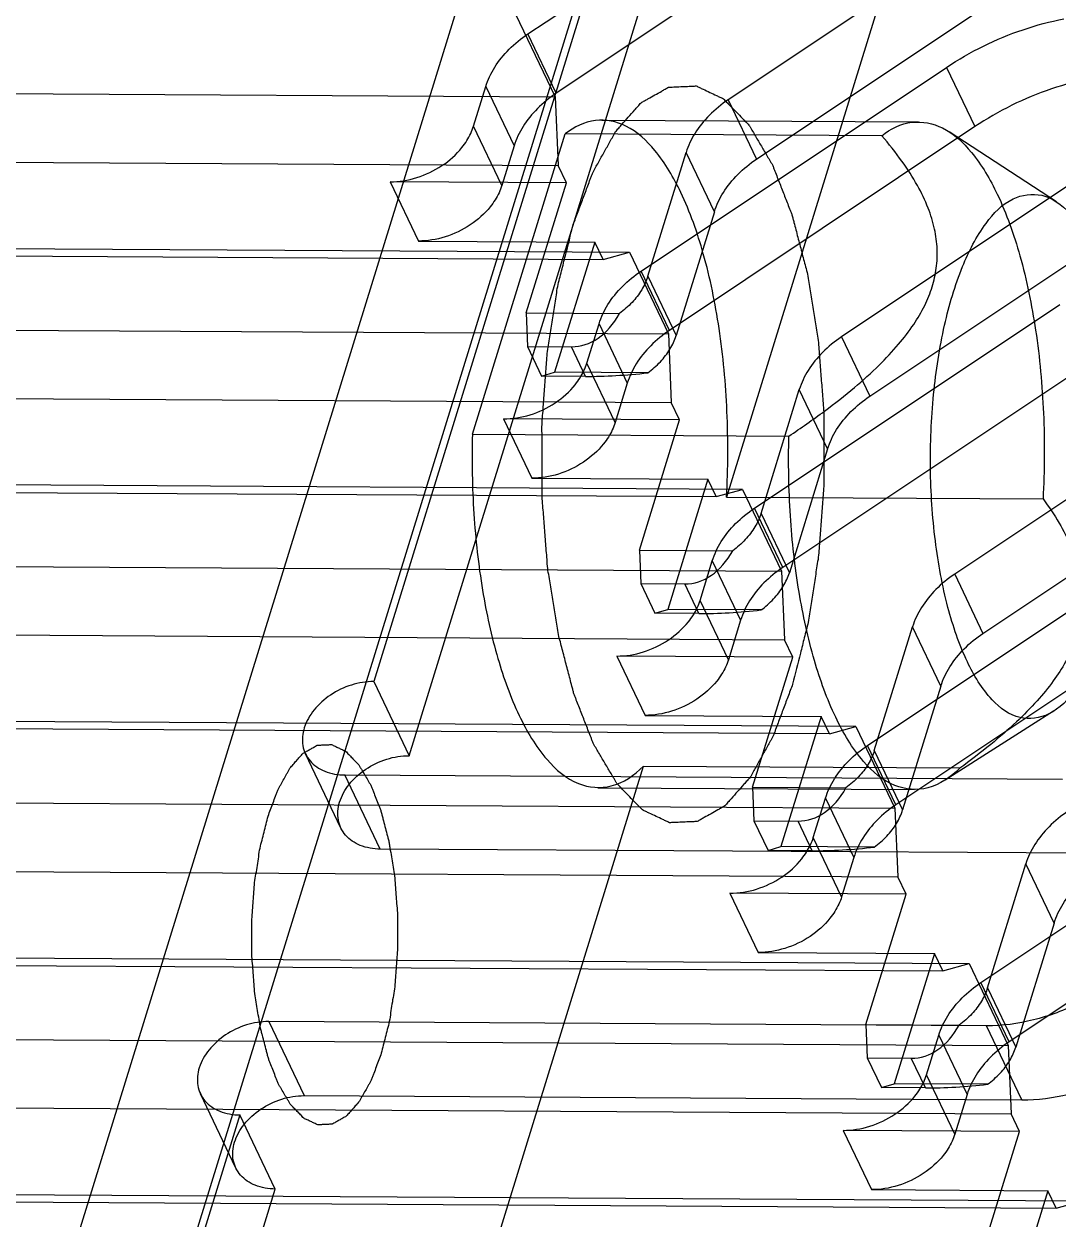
# Model space of a CAD drawing. Header units: millimetres. Extents: x 753 to 1632, y 352 to 973.
# Drawn here: x 1226.577 to 1228.746, y 779.841 to 782.347 of the extents above; entities that cross this region are included whole.
import ezdxf

# ---------------------------------------------------------------- set-up
doc = ezdxf.new("R2010")
doc.units = ezdxf.units.MM
doc.header["$LTSCALE"] = 30.734
doc.layers.get('0').update_dxf_attribs({"linetype": 'CONTINUOUS'})
doc.layers.add('CURVES', color=7, linetype='CONTINUOUS')

msp = doc.modelspace()

# ---------------------------------------------------------------- linework, layer by layer
at = {"color": 6, "linetype": 'Continuous'}
for p, q in [((1226.85071, 779.53108), (1228.30311, 784.23104)), ((1227.9978, 783.19314), (1227.31033, 780.96849)), ((1227.38456, 780.81309), (1228.07203, 783.03774)), ((1227.63361, 782.32645), (1228.27394, 782.75369)), ((1228.33331, 782.62937), (1227.69299, 782.20214)), ((1226.63444, 779.62754), (1227.53104, 782.52892)), ((1227.53104, 782.52892), (1227.69075, 782.19454)), ((1228.41116, 782.52369), (1228.05014, 781.35543)), ((1228.54294, 782.51477), (1228.05362, 782.18829)), ((1228.113, 782.06397), (1228.60232, 782.39045)), ((1227.69299, 782.20214), (1227.63361, 782.32645)), ((1227.87112, 781.82918), (1228.51145, 782.25642)), ((1228.51145, 782.25642), (1228.57082, 782.1321)), ((1221.33296, 782.23236), (1227.69075, 782.19454)), ((1227.51968, 782.13319), (1227.54527, 782.216)), ((1227.54527, 782.216), (1227.60464, 782.09168)), ((1227.69075, 782.19454), (1227.69685, 782.05085)), ((1228.05362, 782.18829), (1228.113, 782.06397)), ((1227.57905, 782.00887), (1227.51968, 782.13319)), ((1227.78889, 782.14594), (1228.45267, 782.14199)), ((1227.51728, 781.48715), (1227.71194, 782.11708)), ((1228.37572, 782.11313), (1227.71194, 782.11708)), ((1228.57082, 782.1321), (1227.9305, 781.70487)), ((1228.74211, 781.97427), (1228.51674, 782.12125)), ((1221.33906, 782.08867), (1227.69685, 782.05085)), ((1227.60464, 782.09168), (1227.57905, 782.00887)), ((1227.88507, 781.81828), (1227.96528, 782.07783)), ((1228.02466, 781.95351), (1227.96528, 782.07783)), ((1227.7143, 782.01432), (1227.69685, 782.05085)), ((1227.7143, 782.01432), (1227.34481, 782.01652)), ((1227.34481, 782.01652), (1227.40419, 781.8922)), ((1227.62993, 781.74132), (1227.7143, 782.01432)), ((1228.78045, 782.0175), (1228.29113, 781.69102)), ((1228.02466, 781.95351), (1227.94445, 781.69396)), ((1221.43333, 781.89128), (1227.79112, 781.85347)), ((1221.48856, 781.90659), (1227.84635, 781.86877)), ((1227.40419, 781.8922), (1227.77368, 781.89)), ((1227.77368, 781.89), (1227.68931, 781.617)), ((1227.79112, 781.85347), (1227.77368, 781.89)), ((1228.35051, 781.5667), (1228.83983, 781.89318)), ((1227.79112, 781.85347), (1227.84635, 781.86877)), ((1227.84635, 781.86877), (1227.92826, 781.69727)), ((1227.9305, 781.70487), (1227.87112, 781.82918)), ((1227.88507, 781.81828), (1227.94445, 781.69396)), ((1228.10863, 781.33192), (1228.74896, 781.75915)), ((1221.57047, 781.73509), (1227.92826, 781.69727)), ((1227.62993, 781.74132), (1227.82558, 781.74015)), ((1227.62993, 781.74132), (1227.63267, 781.67107)), ((1227.75719, 781.63592), (1227.78278, 781.71873)), ((1227.78278, 781.71873), (1227.84215, 781.59441)), ((1227.92826, 781.69727), (1227.93436, 781.55358)), ((1228.29113, 781.69102), (1228.35051, 781.5667)), ((1227.63267, 781.67107), (1227.72505, 781.67052)), ((1227.63267, 781.67107), (1227.66236, 781.60891)), ((1227.75474, 781.60836), (1227.72505, 781.67052)), ((1227.81657, 781.51161), (1227.75719, 781.63592)), ((1228.80834, 781.63484), (1228.16801, 781.2076)), ((1227.66236, 781.60891), (1227.68931, 781.617)), ((1227.75474, 781.60836), (1227.66236, 781.60891)), ((1227.88496, 781.61584), (1227.68931, 781.617)), ((1221.57657, 781.5914), (1227.93436, 781.55358)), ((1227.84215, 781.59441), (1227.81657, 781.51161)), ((1228.12258, 781.32101), (1228.20279, 781.58056)), ((1228.26217, 781.45624), (1228.20279, 781.58056)), ((1227.95181, 781.51705), (1227.93436, 781.55358)), ((1227.95181, 781.51705), (1227.58232, 781.51925)), ((1227.58232, 781.51925), (1227.6417, 781.39493)), ((1227.86744, 781.24405), (1227.95181, 781.51705)), ((1229.01796, 781.52023), (1228.52864, 781.19375)), ((1227.51728, 781.48715), (1228.18106, 781.48321)), ((1228.26217, 781.45624), (1228.18196, 781.19669)), ((1228.08386, 781.3715), (1221.72607, 781.40932)), ((1221.67085, 781.39402), (1228.02864, 781.3562)), ((1227.6417, 781.39493), (1228.01119, 781.39273)), ((1228.01119, 781.39273), (1227.92682, 781.11973)), ((1228.02864, 781.3562), (1228.01119, 781.39273)), ((1228.58802, 781.06943), (1229.07734, 781.39591)), ((1228.02864, 781.3562), (1228.08386, 781.3715)), ((1228.05014, 781.35543), (1228.71392, 781.35148)), ((1228.08386, 781.3715), (1228.16578, 781.2)), ((1228.16801, 781.2076), (1228.10863, 781.33192)), ((1228.12258, 781.32101), (1228.18196, 781.19669)), ((1228.34614, 780.83465), (1228.98647, 781.26188)), ((1221.80799, 781.23782), (1228.16578, 781.2)), ((1227.86744, 781.24405), (1228.06309, 781.24289)), ((1227.86744, 781.24405), (1227.87019, 781.1738)), ((1227.9947, 781.13865), (1228.02029, 781.22146)), ((1228.02029, 781.22146), (1228.07967, 781.09714)), ((1228.16578, 781.2), (1228.17187, 781.05632)), ((1228.52864, 781.19375), (1228.58802, 781.06943)), ((1227.87019, 781.1738), (1227.96256, 781.17325)), ((1227.87019, 781.1738), (1227.89987, 781.11165)), ((1227.99225, 781.1111), (1227.96256, 781.17325)), ((1228.05408, 781.01434), (1227.9947, 781.13865)), ((1229.04585, 781.13757), (1228.40552, 780.71033)), ((1227.89987, 781.11165), (1227.92682, 781.11973)), ((1227.99225, 781.1111), (1227.89987, 781.11165)), ((1228.12247, 781.11857), (1227.92682, 781.11973)), ((1221.81408, 781.09413), (1228.17187, 781.05632)), ((1228.07967, 781.09714), (1228.05408, 781.01434)), ((1228.36009, 780.82374), (1228.4403, 781.08329)), ((1228.49968, 780.95897), (1228.4403, 781.08329)), ((1228.18932, 781.01978), (1228.17187, 781.05632)), ((1228.18932, 781.01978), (1227.81983, 781.02198)), ((1227.81983, 781.02198), (1227.87921, 780.89766)), ((1228.10496, 780.74678), (1228.18932, 781.01978)), ((1227.31033, 780.96849), (1227.38456, 780.81309)), ((1228.49968, 780.95897), (1228.41947, 780.69942)), ((1228.32137, 780.87423), (1221.96358, 780.91205)), ((1228.73575, 780.90627), (1228.50865, 780.76198)), ((1228.26615, 780.85893), (1221.90836, 780.89675)), ((1227.87921, 780.89766), (1228.2487, 780.89547)), ((1228.2487, 780.89547), (1228.16433, 780.62246)), ((1228.26615, 780.85893), (1228.2487, 780.89547)), ((1228.26615, 780.85893), (1228.32137, 780.87423)), ((1228.32137, 780.87423), (1228.40329, 780.70273)), ((1228.40552, 780.71033), (1228.34614, 780.83465)), ((1227.2415, 780.6613), (1227.16728, 780.8167)), ((1228.36009, 780.82374), (1228.41947, 780.69942)), ((1227.87558, 780.79056), (1227.51456, 779.6223)), ((1228.53936, 780.78662), (1227.87558, 780.79056)), ((1227.24982, 780.77266), (1228.75503, 780.7637)), ((1227.32404, 780.61726), (1227.24982, 780.77266)), ((1228.58365, 780.33738), (1229.22398, 780.76462)), ((1222.0455, 780.74055), (1228.40329, 780.70273)), ((1227.78057, 780.74596), (1228.44434, 780.74201)), ((1228.10496, 780.74678), (1228.3006, 780.74562)), ((1228.10496, 780.74678), (1228.1077, 780.67654)), ((1228.23221, 780.64139), (1228.2578, 780.72419)), ((1228.2578, 780.72419), (1228.31718, 780.59987)), ((1228.40329, 780.70273), (1228.40938, 780.55905)), ((1228.1077, 780.67654), (1228.20007, 780.67599)), ((1228.1077, 780.67654), (1228.13739, 780.61438)), ((1228.22976, 780.61383), (1228.20007, 780.67599)), ((1228.29159, 780.51707), (1228.23221, 780.64139)), ((1229.28336, 780.6403), (1228.64303, 780.21306)), ((1228.82925, 780.60831), (1227.32404, 780.61726)), ((1228.13739, 780.61438), (1228.16433, 780.62246)), ((1228.22976, 780.61383), (1228.13739, 780.61438)), ((1228.35998, 780.6213), (1228.16433, 780.62246)), ((1222.05159, 780.59686), (1228.40938, 780.55905)), ((1228.31718, 780.59987), (1228.29159, 780.51707)), ((1228.5976, 780.32647), (1228.67781, 780.58602)), ((1228.73719, 780.46171), (1228.67781, 780.58602)), ((1228.42683, 780.52251), (1228.40938, 780.55905)), ((1228.42683, 780.52251), (1228.05734, 780.52471)), ((1228.05734, 780.52471), (1228.11672, 780.40039)), ((1228.34247, 780.24951), (1228.42683, 780.52251)), ((1228.73719, 780.46171), (1228.65698, 780.20215)), ((1222.20109, 780.41478), (1228.55888, 780.37697)), ((1222.14587, 780.39948), (1228.50366, 780.36166)), ((1228.11672, 780.40039), (1228.48621, 780.3982)), ((1228.48621, 780.3982), (1228.40184, 780.12519)), ((1228.50366, 780.36166), (1228.48621, 780.3982)), ((1228.50366, 780.36166), (1228.55888, 780.37697)), ((1228.55888, 780.37697), (1228.6408, 780.20547)), ((1228.64303, 780.21306), (1228.58365, 780.33738)), ((1228.5976, 780.32647), (1228.65698, 780.20215)), ((1228.59527, 780.24671), (1227.09005, 780.25566)), ((1227.09005, 780.25566), (1227.16428, 780.10026)), ((1222.28301, 780.24328), (1228.6408, 780.20547)), ((1228.34247, 780.24951), (1228.53811, 780.24835)), ((1228.34247, 780.24951), (1228.34521, 780.17927)), ((1228.66949, 780.09131), (1228.59527, 780.24671)), ((1228.46972, 780.14412), (1228.49531, 780.22692)), ((1228.49531, 780.22692), (1228.55469, 780.1026)), ((1228.6408, 780.20547), (1228.64689, 780.06178)), ((1228.34521, 780.17927), (1228.43758, 780.17872)), ((1228.34521, 780.17927), (1228.3749, 780.11711)), ((1228.46727, 780.11656), (1228.43758, 780.17872)), ((1228.5291, 780.0198), (1228.46972, 780.14412)), ((1227.02122, 779.94847), (1226.947, 780.10387)), ((1228.3749, 780.11711), (1228.40184, 780.12519)), ((1228.46727, 780.11656), (1228.3749, 780.11711)), ((1228.59749, 780.12403), (1228.40184, 780.12519)), ((1228.55469, 780.1026), (1228.5291, 780.0198)), ((1222.2891, 780.09959), (1228.64689, 780.06178)), ((1227.16428, 780.10026), (1228.66949, 780.09131)), ((1227.02954, 780.05983), (1226.52604, 778.43051)), ((1227.10376, 779.90443), (1227.02954, 780.05983)), ((1228.66434, 780.02525), (1228.64689, 780.06178)), ((1228.66434, 780.02525), (1228.29485, 780.02744)), ((1228.29485, 780.02744), (1228.35423, 779.90313)), ((1228.57998, 779.75224), (1228.66434, 780.02525)), ((1222.38338, 779.90221), (1228.74117, 779.86439)), ((1222.43861, 779.91751), (1228.7964, 779.8797)), ((1226.60026, 778.27511), (1227.10376, 779.90443)), ((1228.35423, 779.90313), (1228.72372, 779.90093)), ((1228.72372, 779.90093), (1228.63936, 779.62793)), ((1228.74117, 779.86439), (1228.72372, 779.90093)), ((1228.74117, 779.86439), (1228.7964, 779.8797))]:
    msp.add_line(p, q, dxfattribs=at)
for centre, major_axis, ratio, start_param, end_param in [((1227.71682, 781.88126), (-0.01538, 0.2105), 0.6553394, -3.1933518, -2.3522832), ((1227.83558, 781.63263), (0.16041, 0.01172), 0.1325221, -2.1086489, -1.2675802), ((1227.95433, 781.38399), (-0.01538, 0.2105), 0.6553394, -3.1933518, -2.3522832), ((1228.07309, 781.13536), (0.16041, 0.01172), 0.1325221, -2.1086489, -1.2675802), ((1228.19185, 780.88672), (-0.01538, 0.2105), 0.6553394, -3.1933518, -2.3522832), ((1228.3106, 780.63809), (0.16041, 0.01172), 0.1325221, -2.1086489, -1.2675802), ((1228.42936, 780.38945), (-0.01538, 0.2105), 0.6553394, -3.1933518, -2.3522832), ((1228.54811, 780.14082), (0.16041, 0.01172), 0.1325221, -2.1086489, -1.2675802)]:
    msp.add_ellipse(centre, major_axis=major_axis, ratio=ratio, start_param=start_param, end_param=end_param, dxfattribs=at)
for points, start_tangent, end_tangent in [([(1228.51145, 782.25642), (1228.5891, 782.30114), (1228.67204, 782.3354), (1228.75757, 782.35811)], (0.8318392, 0.5550168), (0.9817247, 0.1903069)), ([(1227.54527, 782.216), (1227.56409, 782.2565), (1227.59423, 782.29418), (1227.63361, 782.32645)], (0.2952474, 0.9554208), (0.8318392, 0.5550168)), ([(1228.81695, 782.2338), (1228.73142, 782.21109), (1228.64848, 782.17682), (1228.57082, 782.1321)], (-0.9817247, -0.1903069), (-0.8318392, -0.5550168)), ([(1227.69299, 782.20214), (1227.6536, 782.16987), (1227.62347, 782.13219), (1227.60464, 782.09168)], (-0.8318392, -0.5550168), (-0.2952474, -0.9554208)), ([(1228.05362, 782.18829), (1228.01424, 782.15602), (1227.9841, 782.11834), (1227.96528, 782.07783)], (-0.8318392, -0.5550168), (-0.2952474, -0.9554208)), ([(1227.49523, 782.08829), (1227.50556, 782.10281), (1227.51375, 782.11786), (1227.51968, 782.13319)], (0.6245995, 0.7809452), (0.2952474, 0.9554208)), ([(1227.95418, 781.99428), (1227.89999, 782.0819), (1227.8392, 782.13316), (1227.7753, 782.14512), (1227.71194, 782.11708)], (-0.4309932, 0.9023552), (-0.7920371, -0.610473)), ([(1228.37572, 782.11313), (1228.43908, 782.14117), (1228.50298, 782.12922), (1228.56376, 782.07796), (1228.61795, 781.99033)], (0.7920371, 0.610473), (0.4309932, -0.9023552)), ([(1228.18106, 781.48321), (1228.2557, 781.5357), (1228.31849, 781.58515), (1228.37015, 781.63186), (1228.41115, 781.67578), (1228.44264, 781.71738), (1228.46572, 781.75724), (1228.48144, 781.79649), (1228.49013, 781.83557), (1228.49193, 781.87547), (1228.48648, 781.91709), (1228.47299, 781.9613), (1228.45046, 782.00869), (1228.41815, 782.05932), (1228.37572, 782.11313)], (0.8307897, 0.5565865), (-0.6512537, 0.7588601)), ([(1227.34481, 782.01652), (1227.40071, 782.02518), (1227.45331, 782.05028), (1227.49523, 782.08829)], (0.9999823, -0.0059479), (0.6245995, 0.7809452)), ([(1228.02466, 781.95351), (1228.04348, 781.99402), (1228.07362, 782.0317), (1228.113, 782.06397)], (0.2952474, 0.9554208), (0.8318392, 0.5550168)), ([(1227.57905, 782.00887), (1227.57313, 781.99355), (1227.56494, 781.97849), (1227.55461, 781.96397)], (-0.2952474, -0.9554208), (-0.6245995, -0.7809452)), ([(1228.05014, 781.35543), (1228.05112, 781.53511), (1228.03454, 781.70894), (1228.0015, 781.86545), (1227.95418, 781.99428)], (0.054944, 0.9984894), (-0.4309932, 0.9023552)), ([(1228.55536, 781.00974), (1228.51463, 781.12397), (1228.48816, 781.26338), (1228.47792, 781.41604), (1228.48448, 781.57075), (1228.50753, 781.71593), (1228.54513, 781.83859), (1228.59435, 781.9293), (1228.65114, 781.9805), (1228.71119, 781.9881), (1228.7698, 781.95073), (1228.82163, 781.8714)], (-0.4309932, 0.9023552), (0.4309932, -0.9023552)), ([(1228.61795, 781.99033), (1228.66528, 781.86149), (1228.69832, 781.705), (1228.7149, 781.53118), (1228.71392, 781.35148)], (0.4309932, -0.9023552), (-0.054944, -0.9984894)), ([(1227.55461, 781.96397), (1227.5127, 781.92597), (1227.4601, 781.90087), (1227.40419, 781.8922)], (-0.6245995, -0.7809452), (-0.9999823, 0.0059479)), ([(1228.82163, 781.8714), (1228.86237, 781.75718), (1228.88883, 781.61776), (1228.89908, 781.46511), (1228.89252, 781.31039), (1228.86946, 781.16521), (1228.83186, 781.04255), (1228.78264, 780.95185), (1228.72586, 780.90064), (1228.6658, 780.89305), (1228.60719, 780.93042), (1228.55536, 781.00974)], (0.4309932, -0.9023552), (-0.4309932, 0.9023552)), ([(1227.78278, 781.71873), (1227.8016, 781.75924), (1227.83174, 781.79692), (1227.87112, 781.82918)], (0.2952474, 0.9554208), (0.8318392, 0.5550168)), ([(1227.88507, 781.81828), (1227.87225, 781.79), (1227.85202, 781.76344), (1227.82558, 781.74015)], (-0.2952474, -0.9554208), (-0.8081993, -0.5889091)), ([(1227.9305, 781.70487), (1227.89111, 781.6726), (1227.86098, 781.63492), (1227.84215, 781.59441)], (-0.8318392, -0.5550168), (-0.2952474, -0.9554208)), ([(1227.88496, 781.61584), (1227.9114, 781.63912), (1227.93162, 781.66569), (1227.94445, 781.69396)], (0.8081993, 0.5889091), (0.2952474, 0.9554208)), ([(1228.29113, 781.69102), (1228.25175, 781.65875), (1228.22161, 781.62107), (1228.20279, 781.58056)], (-0.8318392, -0.5550168), (-0.2952474, -0.9554208)), ([(1227.73275, 781.59102), (1227.74307, 781.60554), (1227.75126, 781.62059), (1227.75719, 781.63592)], (0.6245995, 0.7809452), (0.2952474, 0.9554208)), ([(1227.58232, 781.51925), (1227.63822, 781.52791), (1227.69082, 781.55301), (1227.73275, 781.59102)], (0.9999823, -0.0059479), (0.6245995, 0.7809452)), ([(1228.26217, 781.45624), (1228.28099, 781.49675), (1228.31113, 781.53443), (1228.35051, 781.5667)], (0.2952474, 0.9554208), (0.8318392, 0.5550168)), ([(1227.81657, 781.51161), (1227.81064, 781.49628), (1227.80245, 781.48122), (1227.79212, 781.4667)], (-0.2952474, -0.9554208), (-0.6245995, -0.7809452)), ([(1227.51728, 781.48715), (1227.52034, 781.32007), (1227.53852, 781.16016), (1227.57079, 781.0166), (1227.61528, 780.89762)], (-0.027652, -0.9996176), (0.4309932, -0.9023552)), ([(1228.27906, 780.89367), (1228.23456, 781.01266), (1228.2023, 781.15621), (1228.18412, 781.31611), (1228.18106, 781.48321)], (-0.4309932, 0.9023552), (0.027652, 0.9996176)), ([(1227.79212, 781.4667), (1227.75021, 781.4287), (1227.69761, 781.4036), (1227.6417, 781.39493)], (-0.6245995, -0.7809452), (-0.9999823, 0.0059479)), ([(1228.02029, 781.22146), (1228.03911, 781.26197), (1228.06925, 781.29965), (1228.10863, 781.33192)], (0.2952474, 0.9554208), (0.8318392, 0.5550168)), ([(1228.71392, 781.35148), (1228.74774, 781.30077), (1228.77217, 781.25341), (1228.78809, 781.20882), (1228.79622, 781.16672), (1228.79729, 781.12645), (1228.79179, 781.08742), (1228.77986, 781.04879), (1228.76122, 781.00977), (1228.73548, 780.96991), (1228.70151, 780.92814), (1228.65809, 780.88382), (1228.6043, 780.83671), (1228.53936, 780.78662)], (0.5940088, -0.8044585), (-0.80764, -0.5896759)), ([(1228.12258, 781.32101), (1228.10976, 781.29273), (1228.08953, 781.26617), (1228.06309, 781.24289)], (-0.2952474, -0.9554208), (-0.8081993, -0.5889091)), ([(1228.16801, 781.2076), (1228.12863, 781.17533), (1228.09849, 781.13765), (1228.07967, 781.09714)], (-0.8318392, -0.5550168), (-0.2952474, -0.9554208)), ([(1228.12247, 781.11857), (1228.14891, 781.14185), (1228.16914, 781.16842), (1228.18196, 781.19669)], (0.8081993, 0.5889091), (0.2952474, 0.9554208)), ([(1228.52864, 781.19375), (1228.48926, 781.16148), (1228.45912, 781.1238), (1228.4403, 781.08329)], (-0.8318392, -0.5550168), (-0.2952474, -0.9554208)), ([(1227.97026, 781.09375), (1227.98058, 781.10827), (1227.98877, 781.12333), (1227.9947, 781.13865)], (0.6245995, 0.7809452), (0.2952474, 0.9554208)), ([(1227.81983, 781.02198), (1227.87573, 781.03065), (1227.92833, 781.05574), (1227.97026, 781.09375)], (0.9999823, -0.0059479), (0.6245995, 0.7809452)), ([(1228.49968, 780.95897), (1228.5185, 780.99948), (1228.54864, 781.03716), (1228.58802, 781.06943)], (0.2952474, 0.9554208), (0.8318392, 0.5550168)), ([(1228.05408, 781.01434), (1228.04815, 780.99901), (1228.03996, 780.98395), (1228.02963, 780.96944)], (-0.2952474, -0.9554208), (-0.6245995, -0.7809452)), ([(1227.31033, 780.96849), (1227.26359, 780.96122), (1227.21981, 780.94028), (1227.18524, 780.909), (1227.16473, 780.87164), (1227.16175, 780.83415), (1227.17666, 780.80226), (1227.20753, 780.78054), (1227.24982, 780.77266)], (-0.9999823, 0.0059479), (0.9999823, -0.0059479)), ([(1228.02963, 780.96944), (1227.98772, 780.93143), (1227.93512, 780.90633), (1227.87921, 780.89766)], (-0.6245995, -0.7809452), (-0.9999823, 0.0059479)), ([(1227.61528, 780.89762), (1227.67377, 780.80492), (1227.73958, 780.75445), (1227.80837, 780.74956), (1227.87558, 780.79056)], (0.4309932, -0.9023552), (0.7161381, 0.6979586)), ([(1228.53936, 780.78662), (1228.47214, 780.74561), (1228.40336, 780.7505), (1228.33755, 780.80096), (1228.27906, 780.89367)], (-0.7161381, -0.6979586), (-0.4309932, 0.9023552)), ([(1228.2578, 780.72419), (1228.27662, 780.7647), (1228.30676, 780.80238), (1228.34614, 780.83465)], (0.2952474, 0.9554208), (0.8318392, 0.5550168)), ([(1227.32404, 780.61726), (1227.28195, 780.62506), (1227.25125, 780.64644), (1227.2361, 780.67802), (1227.23872, 780.71548), (1227.25887, 780.75287), (1227.2934, 780.78446), (1227.33756, 780.80574), (1227.38456, 780.81309)], (-0.9999823, 0.0059479), (0.9999823, -0.0059479)), ([(1228.36009, 780.82374), (1228.34727, 780.79547), (1228.32704, 780.7689), (1228.3006, 780.74562)], (-0.2952474, -0.9554208), (-0.8081993, -0.5889091)), ([(1228.40552, 780.71033), (1228.36614, 780.67806), (1228.336, 780.64038), (1228.31718, 780.59987)], (-0.8318392, -0.5550168), (-0.2952474, -0.9554208)), ([(1228.35998, 780.6213), (1228.38642, 780.64458), (1228.40665, 780.67115), (1228.41947, 780.69942)], (0.8081993, 0.5889091), (0.2952474, 0.9554208)), ([(1228.76615, 780.69648), (1228.72677, 780.66421), (1228.69664, 780.62653), (1228.67781, 780.58602)], (-0.8318392, -0.5550168), (-0.2952474, -0.9554208)), ([(1228.20777, 780.59648), (1228.21809, 780.611), (1228.22629, 780.62606), (1228.23221, 780.64139)], (0.6245995, 0.7809452), (0.2952474, 0.9554208)), ([(1228.05734, 780.52471), (1228.11324, 780.53338), (1228.16584, 780.55847), (1228.20777, 780.59648)], (0.9999823, -0.0059479), (0.6245995, 0.7809452)), ([(1228.73719, 780.46171), (1228.75601, 780.50221), (1228.78615, 780.53989), (1228.82553, 780.57216)], (0.2952474, 0.9554208), (0.8318392, 0.5550168)), ([(1228.29159, 780.51707), (1228.28566, 780.50174), (1228.27747, 780.48669), (1228.26715, 780.47217)], (-0.2952474, -0.9554208), (-0.6245995, -0.7809452)), ([(1228.97998, 780.50339), (1228.94019, 780.42335), (1228.87468, 780.35169), (1228.78983, 780.29508), (1228.69369, 780.25888), (1228.59527, 780.24671)], (-0.2952474, -0.9554208), (-0.9999823, 0.0059479)), ([(1228.26715, 780.47217), (1228.22523, 780.43416), (1228.17263, 780.40906), (1228.11672, 780.40039)], (-0.6245995, -0.7809452), (-0.9999823, 0.0059479)), ([(1228.49531, 780.22692), (1228.51413, 780.26743), (1228.54427, 780.30511), (1228.58365, 780.33738)], (0.2952474, 0.9554208), (0.8318392, 0.5550168)), ([(1228.66949, 780.09131), (1228.76792, 780.10349), (1228.86407, 780.1397), (1228.94891, 780.1963), (1229.01442, 780.26796), (1229.0542, 780.348)], (0.9999823, -0.0059479), (0.2952474, 0.9554208)), ([(1228.5976, 780.32647), (1228.58478, 780.2982), (1228.56455, 780.27163), (1228.53811, 780.24835)], (-0.2952474, -0.9554208), (-0.8081993, -0.5889091)), ([(1227.09005, 780.25566), (1227.04331, 780.24839), (1226.99953, 780.22745), (1226.96496, 780.19617), (1226.94445, 780.15881), (1226.94147, 780.12133), (1226.95638, 780.08944), (1226.98725, 780.06771), (1227.02954, 780.05983)], (-0.9999823, 0.0059479), (0.9999823, -0.0059479)), ([(1228.64303, 780.21306), (1228.60365, 780.18079), (1228.57351, 780.14311), (1228.55469, 780.1026)], (-0.8318392, -0.5550168), (-0.2952474, -0.9554208)), ([(1228.59749, 780.12403), (1228.62393, 780.14732), (1228.64416, 780.17388), (1228.65698, 780.20215)], (0.8081993, 0.5889091), (0.2952474, 0.9554208)), ([(1228.44528, 780.09922), (1228.4556, 780.11373), (1228.4638, 780.12879), (1228.46972, 780.14412)], (0.6245995, 0.7809452), (0.2952474, 0.9554208)), ([(1227.10376, 779.90443), (1227.06167, 779.91223), (1227.03097, 779.93361), (1227.01582, 779.96519), (1227.01844, 780.00265), (1227.03859, 780.04004), (1227.07312, 780.07164), (1227.11728, 780.09291), (1227.16428, 780.10026)], (-0.9999823, 0.0059479), (0.9999823, -0.0059479)), ([(1228.29485, 780.02744), (1228.35075, 780.03611), (1228.40335, 780.0612), (1228.44528, 780.09922)], (0.9999823, -0.0059479), (0.6245995, 0.7809452)), ([(1228.5291, 780.0198), (1228.52317, 780.00447), (1228.51498, 779.98942), (1228.50466, 779.9749)], (-0.2952474, -0.9554208), (-0.6245995, -0.7809452)), ([(1228.50466, 779.9749), (1228.46274, 779.93689), (1228.41014, 779.9118), (1228.35423, 779.90313)], (-0.6245995, -0.7809452), (-0.9999823, 0.0059479))]:
    msp.add_spline(points, degree=3, dxfattribs=dict(at, start_tangent=start_tangent, end_tangent=end_tangent))
at = {"layer": 'CURVES', "color": 4, "linetype": 'Continuous'}
for points, start_tangent, end_tangent in [([(1227.72867, 781.92664), (1227.73887, 781.95383), (1227.74908, 781.98101), (1227.75929, 782.0082), (1227.76439, 782.02179), (1227.76694, 782.02859), (1227.76949, 782.03538), (1227.77249, 782.04077), (1227.77549, 782.04616), (1227.7815, 782.05695), (1227.79351, 782.07851), (1227.80551, 782.10007), (1227.81152, 782.11085), (1227.81452, 782.11624), (1227.81752, 782.12163), (1227.82086, 782.12541), (1227.8242, 782.12919), (1227.83087, 782.13675), (1227.84422, 782.15187), (1227.85758, 782.16699), (1227.86425, 782.17455), (1227.86759, 782.17833), (1227.87093, 782.18211), (1227.87454, 782.18415), (1227.87815, 782.1862), (1227.88538, 782.19028), (1227.89982, 782.19846), (1227.91427, 782.20664), (1227.92149, 782.21073), (1227.9251, 782.21277), (1227.92872, 782.21482), (1227.93234, 782.21498), (1227.93596, 782.21513), (1227.9432, 782.21545), (1227.95769, 782.21609), (1227.97217, 782.21673), (1227.97941, 782.21705), (1227.98303, 782.21721), (1227.98665, 782.21737), (1227.99021, 782.21569), (1227.99376, 782.21401), (1228.00087, 782.21065), (1228.01509, 782.20393), (1228.02931, 782.19722), (1228.03642, 782.19386), (1228.03998, 782.19218), (1228.04353, 782.1905), (1228.04688, 782.18705), (1228.05024, 782.18359), (1228.05694, 782.17668), (1228.07036, 782.16287), (1228.08377, 782.14905), (1228.09047, 782.14214), (1228.09383, 782.13869), (1228.09718, 782.13523), (1228.10025, 782.13003), (1228.10333, 782.12483), (1228.10947, 782.11442), (1228.12177, 782.09361), (1228.13406, 782.0728), (1228.14021, 782.0624), (1228.14329, 782.05719), (1228.14636, 782.05199), (1228.14893, 782.04542), (1228.1515, 782.03885), (1228.15664, 782.02571), (1228.16692, 781.99943), (1228.1772, 781.97314), (1228.18234, 781.96), (1228.18491, 781.95343), (1228.18748, 781.94686), (1228.1895, 781.9391), (1228.19153, 781.93133), (1228.19558, 781.9158), (1228.20368, 781.88474), (1228.21178, 781.85367), (1228.21583, 781.83814), (1228.21988, 781.82261), (1228.22269, 781.80528), (1228.2255, 781.78795), (1228.23111, 781.75329), (1228.23673, 781.71864), (1228.23954, 781.70131), (1228.24234, 781.68398), (1228.24382, 781.66517), (1228.24529, 781.64637), (1228.24823, 781.60876), (1228.25117, 781.57116), (1228.25264, 781.55235), (1228.25411, 781.53355), (1228.25414, 781.51464), (1228.25416, 781.49574), (1228.25422, 781.45793), (1228.25427, 781.42013), (1228.25429, 781.40122), (1228.25432, 781.38232), (1228.25294, 781.36371), (1228.25156, 781.34511), (1228.2488, 781.3079), (1228.24604, 781.27068), (1228.24465, 781.25208), (1228.24327, 781.23347), (1228.24054, 781.21587), (1228.2378, 781.19828), (1228.23233, 781.16308), (1228.22686, 781.12788), (1228.22412, 781.11028), (1228.22139, 781.09268), (1228.21732, 781.07649), (1228.21325, 781.06031), (1228.20512, 781.02793), (1228.18885, 780.96318)], (0.3514462, 0.9362081), (-0.243713, -0.9698474)), ([(1228.18885, 780.96318), (1228.17864, 780.936), (1228.16844, 780.90881), (1228.15823, 780.88163), (1228.15313, 780.86804), (1228.15058, 780.86124), (1228.14803, 780.85444), (1228.14502, 780.84905), (1228.14202, 780.84366), (1228.13602, 780.83288), (1228.12401, 780.81132), (1228.112, 780.78976), (1228.106, 780.77897), (1228.103, 780.77358), (1228.1, 780.76819), (1228.09666, 780.76441), (1228.09332, 780.76063), (1228.08664, 780.75307), (1228.07329, 780.73796), (1228.05994, 780.72284), (1228.05326, 780.71528), (1228.04993, 780.7115), (1228.04659, 780.70772), (1228.04298, 780.70567), (1228.03936, 780.70363), (1228.03214, 780.69954), (1228.01769, 780.69136), (1228.00325, 780.68319), (1227.99602, 780.6791), (1227.99241, 780.67705), (1227.9888, 780.67501), (1227.98518, 780.67485), (1227.98156, 780.67469), (1227.97432, 780.67437), (1227.95983, 780.67373), (1227.94535, 780.67309), (1227.9381, 780.67278), (1227.93448, 780.67262), (1227.93086, 780.67246), (1227.92731, 780.67414), (1227.92375, 780.67581), (1227.91664, 780.67917), (1227.90242, 780.68589), (1227.8882, 780.69261), (1227.88109, 780.69597), (1227.87754, 780.69765), (1227.87399, 780.69933), (1227.87063, 780.70278), (1227.86728, 780.70623), (1227.86057, 780.71314), (1227.84716, 780.72696), (1227.83375, 780.74078), (1227.82704, 780.74769), (1227.82369, 780.75114), (1227.82034, 780.75459), (1227.81726, 780.7598), (1227.81419, 780.765), (1227.80804, 780.7754), (1227.79575, 780.79621), (1227.78345, 780.81702), (1227.7773, 780.82743), (1227.77423, 780.83263), (1227.77116, 780.83783), (1227.76859, 780.8444), (1227.76602, 780.85098), (1227.76088, 780.86412), (1227.7506, 780.8904), (1227.74032, 780.91668), (1227.73518, 780.92982), (1227.73261, 780.93639), (1227.73004, 780.94296), (1227.72801, 780.95073), (1227.72599, 780.9585), (1227.72194, 780.97403), (1227.71384, 781.00509), (1227.70573, 781.03615), (1227.70168, 781.05168), (1227.69763, 781.06721), (1227.69482, 781.08454), (1227.69202, 781.10187), (1227.6864, 781.13653), (1227.68079, 781.17119), (1227.67798, 781.18852), (1227.67517, 781.20585), (1227.6737, 781.22465), (1227.67223, 781.24346), (1227.66929, 781.28106), (1227.66635, 781.31867), (1227.66488, 781.33747), (1227.66341, 781.35628), (1227.66338, 781.37518), (1227.66335, 781.39408), (1227.6633, 781.43189), (1227.66325, 781.4697), (1227.66322, 781.4886), (1227.6632, 781.50751), (1227.66458, 781.52611), (1227.66596, 781.54472), (1227.66872, 781.58193), (1227.67148, 781.61914), (1227.67286, 781.63775), (1227.67424, 781.65635), (1227.67698, 781.67395), (1227.67971, 781.69155), (1227.68519, 781.72675), (1227.69066, 781.76195), (1227.69339, 781.77955), (1227.69613, 781.79714), (1227.7002, 781.81333), (1227.70426, 781.82952), (1227.7124, 781.86189), (1227.72867, 781.92664)], (-0.3514462, -0.9362081), (0.243713, 0.9698474)), ([(1227.08867, 780.68632), (1227.0992, 780.71438), (1227.10447, 780.72841), (1227.10711, 780.73543), (1227.10974, 780.74244), (1227.11284, 780.74801), (1227.11594, 780.75357), (1227.12213, 780.7647), (1227.12833, 780.77583), (1227.13143, 780.7814), (1227.13453, 780.78696), (1227.13797, 780.79086), (1227.14142, 780.79476), (1227.14831, 780.80257), (1227.1552, 780.81037), (1227.15865, 780.81427), (1227.16209, 780.81817), (1227.16582, 780.82028), (1227.16955, 780.82239), (1227.17701, 780.82661), (1227.18446, 780.83083), (1227.18819, 780.83295), (1227.19192, 780.83506), (1227.19566, 780.83522), (1227.1994, 780.83538), (1227.20687, 780.83571), (1227.21435, 780.83604), (1227.21809, 780.83621), (1227.22182, 780.83637), (1227.22549, 780.83464), (1227.22916, 780.83291), (1227.2365, 780.82944), (1227.24384, 780.82597), (1227.24751, 780.82424), (1227.25118, 780.82251), (1227.25464, 780.81894), (1227.2581, 780.81537), (1227.26502, 780.80824), (1227.27195, 780.80111), (1227.27541, 780.79755), (1227.27887, 780.79398), (1227.28204, 780.78861), (1227.28521, 780.78324), (1227.29156, 780.7725), (1227.29791, 780.76176), (1227.30108, 780.75639), (1227.30425, 780.75102), (1227.30691, 780.74423), (1227.30956, 780.73745), (1227.31486, 780.72389), (1227.32017, 780.71032), (1227.32282, 780.70354), (1227.32547, 780.69676), (1227.32757, 780.68874), (1227.32966, 780.68072), (1227.33384, 780.66469), (1227.33802, 780.64866), (1227.34011, 780.64064), (1227.3422, 780.63263), (1227.34365, 780.62368), (1227.3451, 780.61474), (1227.348, 780.59685), (1227.35089, 780.57896), (1227.35379, 780.56107), (1227.35531, 780.54166), (1227.35683, 780.52225), (1227.35835, 780.50284), (1227.35987, 780.48343), (1227.35989, 780.46392), (1227.35992, 780.44441), (1227.35995, 780.42489), (1227.35997, 780.40538), (1227.35855, 780.38617), (1227.35712, 780.36697), (1227.3557, 780.34776), (1227.35427, 780.32856), (1227.35145, 780.31039), (1227.34862, 780.29222), (1227.3458, 780.27406), (1227.34298, 780.25589), (1227.33878, 780.23918), (1227.33458, 780.22247), (1227.32618, 780.18905)], (0.3514462, 0.9362081), (-0.243713, -0.9698474)), ([(1227.32618, 780.18905), (1227.31565, 780.16099), (1227.31038, 780.14696), (1227.30775, 780.13994), (1227.30511, 780.13293), (1227.30201, 780.12736), (1227.29892, 780.1218), (1227.29272, 780.11067), (1227.28652, 780.09954), (1227.28342, 780.09398), (1227.28032, 780.08841), (1227.27688, 780.08451), (1227.27343, 780.08061), (1227.26654, 780.0728), (1227.25965, 780.065), (1227.2562, 780.0611), (1227.25276, 780.0572), (1227.24903, 780.05509), (1227.2453, 780.05298), (1227.23784, 780.04876), (1227.23039, 780.04454), (1227.22666, 780.04243), (1227.22293, 780.04032), (1227.21919, 780.04015), (1227.21546, 780.03999), (1227.20798, 780.03966), (1227.2005, 780.03933), (1227.19677, 780.03916), (1227.19303, 780.039), (1227.18936, 780.04073), (1227.18569, 780.04247), (1227.17835, 780.04593), (1227.17101, 780.0494), (1227.16734, 780.05113), (1227.16367, 780.05287), (1227.16021, 780.05643), (1227.15675, 780.06), (1227.14983, 780.06713), (1227.1429, 780.07426), (1227.13944, 780.07783), (1227.13598, 780.08139), (1227.13281, 780.08676), (1227.12964, 780.09213), (1227.12329, 780.10287), (1227.11695, 780.11361), (1227.11377, 780.11898), (1227.1106, 780.12436), (1227.10795, 780.13114), (1227.10529, 780.13792), (1227.09999, 780.15149), (1227.09468, 780.16505), (1227.09203, 780.17183), (1227.08938, 780.17862), (1227.08729, 780.18663), (1227.0852, 780.19465), (1227.08101, 780.21068), (1227.07683, 780.22671), (1227.07474, 780.23473), (1227.07265, 780.24274), (1227.0712, 780.25169), (1227.06975, 780.26063), (1227.06685, 780.27852), (1227.06396, 780.29641), (1227.06106, 780.3143), (1227.05954, 780.33371), (1227.05802, 780.35312), (1227.0565, 780.37253), (1227.05499, 780.39194), (1227.05496, 780.41145), (1227.05493, 780.43097), (1227.0549, 780.45048), (1227.05488, 780.46999), (1227.0563, 780.4892), (1227.05773, 780.5084), (1227.05915, 780.52761), (1227.06058, 780.54682), (1227.0634, 780.56498), (1227.06623, 780.58315), (1227.06905, 780.60132), (1227.07187, 780.61948), (1227.07607, 780.63619), (1227.08027, 780.6529), (1227.08867, 780.68632)], (-0.3514462, -0.9362081), (0.243713, 0.9698474))]:
    msp.add_spline(points, degree=3, dxfattribs=dict(at, start_tangent=start_tangent, end_tangent=end_tangent))

doc.saveas('drawing.dxf')
